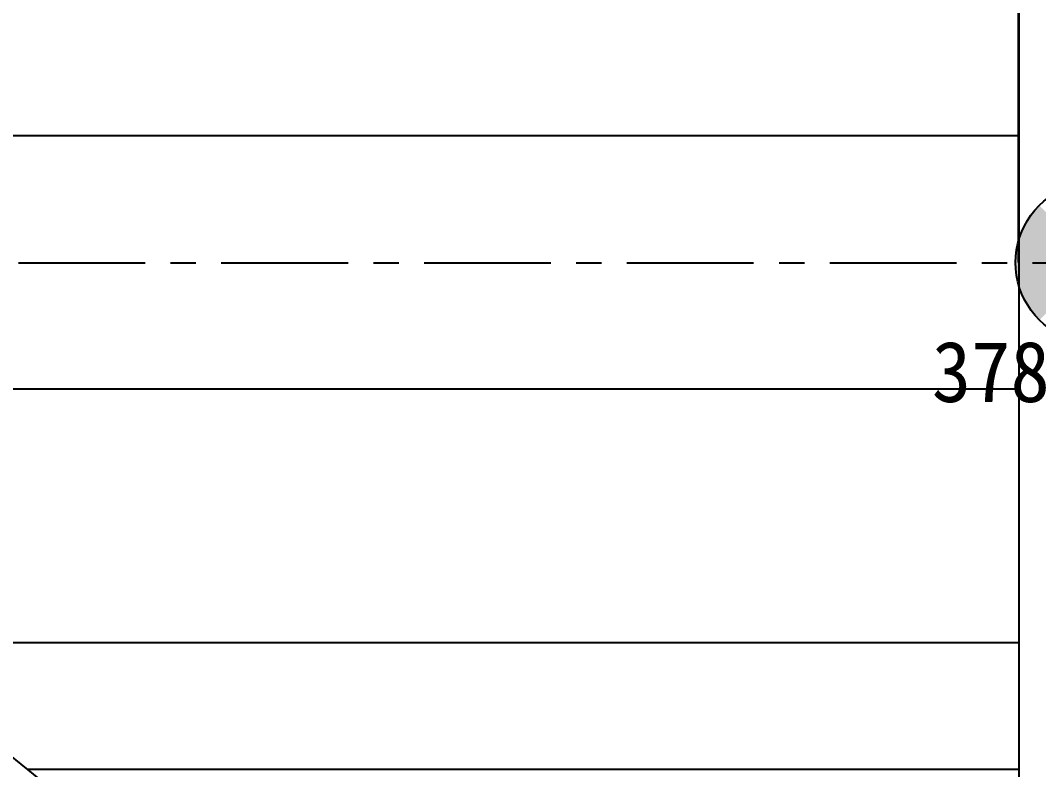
# Model space of a CAD drawing. Extents: x -137 to 172, y -7 to 127.
# Drawn here: x 24.07 to 34.11, y 54.16 to 61.55 of the extents above; entities that cross this region are included whole.
import ezdxf

# ---------------------------------------------------------------- set-up
doc = ezdxf.new("R2010")
doc.units = 0
doc.linetypes.add('A-CENTR01', pattern=[2, 1.25, -0.25, 0.25, -0.25])
doc.layers.add('TT-BASE', color=253, linetype='CONTINUOUS')
doc.layers.add('TT-CNTL', color=1, linetype='A-CENTR01')
doc.styles.get("Standard").update_dxf_attribs({"font": 'GulimChe.ttf'})

msp = doc.modelspace()

# ---------------------------------------------------------------- hatches: boundary and pattern name
at = {"layer": 'TT-BASE'}
h = msp.add_hatch(color=256, dxfattribs=at)
edge = h.paths.add_edge_path()
edge.add_ellipse((34.68, 59.162), major_axis=(-0.593, 0.537), ratio=1, start_angle=357.1862, end_angle=447.1862)
edge.add_line((34.115, 58.596), (34.68, 59.162))
edge.add_line((34.68, 59.162), (34.114, 59.727))
edge = h.paths.add_edge_path()
edge.add_line((35.246, 59.727), (34.68, 59.162))
edge.add_line((34.68, 59.162), (35.246, 58.596))
edge.add_ellipse((34.68, 59.162), major_axis=(-0.593, 0.537), ratio=1, start_angle=177.1862, end_angle=267.1862)

# ---------------------------------------------------------------- linework, layer by layer
for p, q in [((33.91, 59.164), (33.91, 67.014)), ((33.916, 51.314), (33.916, 67.014)), ((33.916, 51.314), (33.916, 67.014)), ((33.916, 60.414), (21.744, 60.414)), ((33.916, 60.414), (21.744, 60.414)), ((33.916, 57.914), (21.744, 57.914)), ((33.916, 57.914), (21.744, 57.914)), ((33.916, 55.414), (22.889, 55.414)), ((33.916, 55.414), (22.889, 55.414)), ((23.711, 54.506), (24.556, 53.825)), ((23.711, 54.506), (24.556, 53.825)), ((33.916, 54.164), (24.136, 54.164)), ((33.916, 54.164), (24.136, 54.164))]:
    msp.add_line(p, q, dxfattribs=at)
msp.add_ellipse((34.68, 59.162), major_axis=(-0.593, 0.537), ratio=1, start_param=4.6632782379768, end_param=10.94646354515639, dxfattribs=at)
at = {"layer": 'TT-CNTL', "flags": 128}
msp.add_lwpolyline([(0.047, 59.163), (118.872, 59.158)], dxfattribs=at)

# ---------------------------------------------------------------- texts
at = {"layer": 'TT-BASE', "linetype": 'Continuous'}
msp.add_text('378km450', height=0.6, rotation=359.9934, dxfattribs=at).set_placement((33.054, 57.788))

doc.saveas('drawing.dxf')
